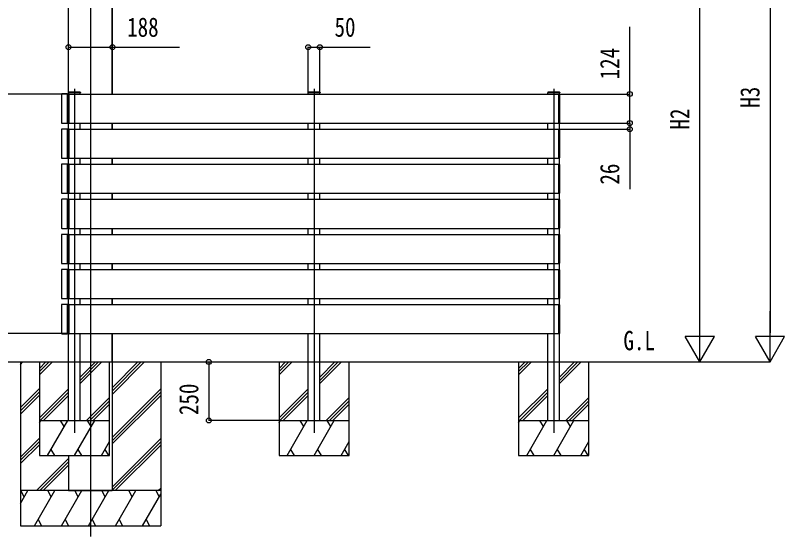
# Model space of a CAD drawing. Units: millimetres, scale not verified. Extents: x -10512 to 10512, y -7425 to 7425.
# Drawn here: x -8259 to -4969, y -4607 to -2379 of the extents above; entities that cross this region are included whole.
import ezdxf
from ezdxf.enums import TextEntityAlignment as Align

# ---------------------------------------------------------------- set-up
doc = ezdxf.new("R2010")
doc.units = ezdxf.units.MM
doc.header["$LTSCALE"] = 30
for name, color, linetype in [('0-2_USER1', 3, 'Continuous'), ('0-3_YKK_11E', 7, 'Continuous'), ('0-4_YKK_12', 2, 'Continuous'), ('0-5_YKK_A1', 4, 'Continuous'), ('0-6_YKK_D', 6, 'Continuous')]:
    doc.layers.add(name, color=color, linetype=linetype)
doc.styles.add('ＭＳ ゴシック', font='')
doc.styles.get('ＭＳ ゴシック').set_extended_font_data('MS Gothic')

msp = doc.modelspace()

# ---------------------------------------------------------------- linework, layer by layer
at = {"layer": '0-3_YKK_11E'}
for p, q in [((-8031.02, -4110.3), (-8031.03, -3860.3)), ((-7981.02, -4110.3), (-7981.02, -3860.3))]:
    msp.add_line(p, q, dxfattribs=at)
at = {"layer": '0-4_YKK_12'}
for p, q in [((-7937.03, -1634.8), (-7937.03, -4606.71)), ((-8006.03, -2692.71), (-8006.03, -4163.8)), ((-6981.03, -2692.71), (-6981.03, -4163.8)), ((-5956.04, -2692.71), (-5956.04, -4163.8))]:
    msp.add_line(p, q, dxfattribs=at)
at = {"layer": '0-5_YKK_A1'}
for p, q in [((-8031.03, -3860.3), (-8031.03, -1642.13)), ((-7844.33, -2715.3), (-7844.33, -1843.7)), ((-7843.03, -2715.3), (-7843.03, -1861.75)), ((-8061.03, -2716.3), (-8061.03, -2838.3)), ((-8036.73, -2715), (-8059.73, -2715)), ((-8035.43, -2838.3), (-8035.43, -2716.3)), ((-8031.52, -2708.8), (-8031.52, -2710.3)), ((-7980.53, -2710.3), (-8031.52, -2710.3)), ((-8031.51, -2708.8), (-8031.51, -2710.3)), ((-7980.52, -2710.3), (-8031.51, -2710.3)), ((-8031.03, -2716.09), (-8031.03, -2716.39)), ((-8031.03, -2716.39), (-8031.03, -2838.21)), ((-8031.02, -2715.3), (-8031.02, -2710.3)), ((-7982.03, -2707.3), (-8030.02, -2707.3)), ((-7982.02, -2707.3), (-8030.01, -2707.3)), ((-8028.53, -2715.3), (-5933.53, -2715.3)), ((-8028.53, -2839.3), (-8028.53, -2715.3)), ((-8028.53, -2838.3), (-8028.53, -2716.3)), ((-7981.02, -2715.3), (-7981.02, -2710.3)), ((-7980.53, -2708.8), (-7980.53, -2710.3)), ((-7980.52, -2708.8), (-7980.52, -2710.3)), ((-7006.52, -2708.8), (-7006.52, -2710.3)), ((-6955.53, -2710.3), (-7006.52, -2710.3)), ((-7006.03, -2715.3), (-7006.03, -2710.3)), ((-6957.03, -2707.3), (-7005.02, -2707.3)), ((-6956.03, -2715.3), (-6956.03, -2710.3)), ((-6955.53, -2708.8), (-6955.53, -2710.3)), ((-5981.52, -2708.8), (-5981.52, -2710.3)), ((-5930.53, -2710.3), (-5981.52, -2710.3)), ((-5981.03, -2715.3), (-5981.03, -2710.3)), ((-5932.03, -2707.3), (-5980.02, -2707.3)), ((-5933.53, -2839.3), (-5933.53, -2715.3)), ((-5933.53, -2838.3), (-5933.53, -2716.3)), ((-5931.03, -2716.09), (-5931.03, -2710.3)), ((-5931.03, -2716.09), (-5931.03, -2716.39)), ((-5931.03, -2716.39), (-5931.03, -2838.21)), ((-5930.53, -2708.8), (-5930.53, -2710.3)), ((-8059.73, -2839.6), (-8036.73, -2839.6)), ((-8031.03, -2838.21), (-8031.03, -2838.51)), ((-8031.02, -2865.3), (-8031.02, -2839.3)), ((-8030.09, -2839.51), (-8028.53, -2839.6)), ((-8028.53, -2839.6), (-8028.53, -2838.3)), ((-8028.53, -2839.3), (-5933.53, -2839.3)), ((-7981.02, -2865.3), (-7981.02, -2839.3)), ((-7844.33, -2865.3), (-7844.33, -2839.3)), ((-7843.03, -2865.3), (-7843.03, -2839.3)), ((-7006.03, -2865.3), (-7006.03, -2839.3)), ((-6956.03, -2865.3), (-6956.03, -2839.3)), ((-5981.03, -2865.3), (-5981.03, -2839.3)), ((-5933.53, -2839.6), (-5933.53, -2838.3)), ((-5931.97, -2839.51), (-5933.53, -2839.6)), ((-5931.03, -2866.09), (-5931.03, -2838.21)), ((-5931.03, -2838.21), (-5931.03, -2838.51)), ((-8061.03, -2866.3), (-8061.03, -2988.3)), ((-8036.73, -2865), (-8059.73, -2865)), ((-8035.43, -2988.3), (-8035.43, -2866.3)), ((-8031.03, -2866.09), (-8031.03, -2866.39)), ((-8031.03, -2866.39), (-8031.03, -2988.21)), ((-8028.53, -2865.3), (-5933.53, -2865.3)), ((-8028.53, -2989.3), (-8028.53, -2865.3)), ((-8028.53, -2988.3), (-8028.53, -2866.3)), ((-5933.53, -2989.3), (-5933.53, -2865.3)), ((-5933.53, -2988.3), (-5933.53, -2866.3)), ((-5931.03, -2866.09), (-5931.03, -2866.39)), ((-5931.03, -2866.39), (-5931.03, -2988.21)), ((-8059.73, -2989.6), (-8036.73, -2989.6)), ((-8031.03, -2988.21), (-8031.03, -2988.51)), ((-8031.02, -3015.3), (-8031.02, -2989.3)), ((-8030.09, -2989.51), (-8028.53, -2989.6)), ((-8028.53, -2989.6), (-8028.53, -2988.3)), ((-8028.53, -2989.3), (-5933.53, -2989.3)), ((-7981.02, -3015.3), (-7981.02, -2989.3)), ((-7844.33, -3015.3), (-7844.33, -2989.3)), ((-7843.03, -3015.3), (-7843.03, -2989.3)), ((-7006.03, -3015.3), (-7006.03, -2989.3)), ((-6956.03, -3015.3), (-6956.03, -2989.3)), ((-5981.03, -3015.3), (-5981.03, -2989.3)), ((-5933.53, -2989.6), (-5933.53, -2988.3)), ((-5931.97, -2989.51), (-5933.53, -2989.6)), ((-5931.03, -2988.21), (-5931.03, -2988.51)), ((-5931.03, -3016.09), (-5931.03, -2988.21)), ((-8061.03, -3016.3), (-8061.03, -3138.3)), ((-8036.73, -3015), (-8059.73, -3015)), ((-8035.43, -3138.3), (-8035.43, -3016.3)), ((-8031.03, -3016.09), (-8031.03, -3016.39)), ((-8031.03, -3016.39), (-8031.03, -3138.21)), ((-8028.53, -3015.3), (-5933.53, -3015.3)), ((-8028.53, -3139.3), (-8028.53, -3015.3)), ((-8028.53, -3138.3), (-8028.53, -3016.3)), ((-5933.53, -3139.3), (-5933.53, -3015.3)), ((-5933.53, -3138.3), (-5933.53, -3016.3)), ((-5931.03, -3016.09), (-5931.03, -3016.39)), ((-5931.03, -3016.39), (-5931.03, -3138.21)), ((-8059.73, -3139.6), (-8036.73, -3139.6)), ((-8031.03, -3138.21), (-8031.03, -3138.51)), ((-8031.02, -3165.3), (-8031.02, -3139.3)), ((-8030.09, -3139.51), (-8028.53, -3139.6)), ((-8028.53, -3139.6), (-8028.53, -3138.3)), ((-8028.53, -3139.3), (-5933.53, -3139.3)), ((-7981.02, -3165.3), (-7981.02, -3139.3)), ((-7844.33, -3165.3), (-7844.33, -3139.3)), ((-7843.03, -3165.3), (-7843.03, -3139.3)), ((-7006.03, -3165.3), (-7006.03, -3139.3)), ((-6956.03, -3165.3), (-6956.03, -3139.3)), ((-5981.03, -3165.3), (-5981.03, -3139.3)), ((-5933.53, -3139.6), (-5933.53, -3138.3)), ((-5931.97, -3139.51), (-5933.53, -3139.6)), ((-5931.03, -3138.21), (-5931.03, -3138.51)), ((-5931.03, -3165.3), (-5931.03, -3139.3)), ((-8061.03, -3166.3), (-8061.03, -3288.3)), ((-8036.73, -3165), (-8059.73, -3165)), ((-8035.43, -3288.3), (-8035.43, -3166.3)), ((-8031.03, -3166.09), (-8031.03, -3166.39)), ((-8031.03, -3166.39), (-8031.03, -3288.21)), ((-8028.53, -3165.3), (-5933.53, -3165.3)), ((-8028.53, -3289.3), (-8028.53, -3165.3)), ((-8028.53, -3288.3), (-8028.53, -3166.3)), ((-5933.53, -3289.3), (-5933.53, -3165.3)), ((-5933.53, -3288.3), (-5933.53, -3166.3)), ((-5931.03, -3166.09), (-5931.03, -3166.39)), ((-5931.03, -3166.39), (-5931.03, -3288.21)), ((-8059.73, -3289.6), (-8036.73, -3289.6)), ((-8031.03, -3288.21), (-8031.03, -3288.51)), ((-8031.02, -3315.3), (-8031.02, -3289.3)), ((-8030.09, -3289.51), (-8028.53, -3289.6)), ((-8028.53, -3289.6), (-8028.53, -3288.3)), ((-8028.53, -3289.3), (-5933.53, -3289.3)), ((-7981.02, -3315.3), (-7981.02, -3289.3)), ((-7844.33, -3315.3), (-7844.33, -3289.3)), ((-7843.03, -3315.3), (-7843.03, -3289.3)), ((-7006.03, -3315.3), (-7006.03, -3289.3)), ((-6956.03, -3315.3), (-6956.03, -3289.3)), ((-5981.03, -3315.3), (-5981.03, -3289.3)), ((-5933.53, -3289.6), (-5933.53, -3288.3)), ((-5931.97, -3289.51), (-5933.53, -3289.6)), ((-5931.03, -3288.21), (-5931.03, -3288.51)), ((-5931.03, -3315.3), (-5931.03, -3289.3)), ((-8061.03, -3316.3), (-8061.03, -3438.3)), ((-8036.73, -3315), (-8059.73, -3315)), ((-8035.43, -3438.3), (-8035.43, -3316.3)), ((-8031.03, -3316.09), (-8031.03, -3316.39)), ((-8031.03, -3316.39), (-8031.03, -3438.21)), ((-8028.53, -3315.3), (-5933.53, -3315.3)), ((-8028.53, -3439.3), (-8028.53, -3315.3)), ((-8028.53, -3438.3), (-8028.53, -3316.3)), ((-5933.53, -3439.3), (-5933.53, -3315.3)), ((-5933.53, -3438.3), (-5933.53, -3316.3)), ((-5931.03, -3316.09), (-5931.03, -3316.39)), ((-5931.03, -3316.39), (-5931.03, -3438.21)), ((-8059.73, -3439.6), (-8036.73, -3439.6)), ((-8031.03, -3438.21), (-8031.03, -3438.51)), ((-8031.02, -3465.3), (-8031.02, -3439.3)), ((-8030.09, -3439.51), (-8028.53, -3439.6)), ((-8028.53, -3439.6), (-8028.53, -3438.3)), ((-8028.53, -3439.3), (-5933.53, -3439.3)), ((-7981.02, -3465.3), (-7981.02, -3439.3)), ((-7844.33, -3465.3), (-7844.33, -3439.3)), ((-7843.03, -3465.3), (-7843.03, -3439.3)), ((-7006.03, -3465.3), (-7006.03, -3439.3)), ((-6956.03, -3465.3), (-6956.03, -3439.3)), ((-5981.03, -3465.3), (-5981.03, -3439.3)), ((-5933.53, -3439.6), (-5933.53, -3438.3)), ((-5931.97, -3439.51), (-5933.53, -3439.6)), ((-5931.03, -3438.21), (-5931.03, -3438.51)), ((-5931.03, -3465.3), (-5931.03, -3439.3)), ((-8061.03, -3466.3), (-8061.03, -3588.3)), ((-8036.73, -3465), (-8059.73, -3465)), ((-8035.43, -3588.3), (-8035.43, -3466.3)), ((-8031.03, -3466.09), (-8031.03, -3466.39)), ((-8031.03, -3466.39), (-8031.03, -3588.21)), ((-8028.53, -3465.3), (-5933.53, -3465.3)), ((-8028.53, -3589.3), (-8028.53, -3465.3)), ((-8028.53, -3588.3), (-8028.53, -3466.3)), ((-5933.53, -3589.3), (-5933.53, -3465.3)), ((-5933.53, -3588.3), (-5933.53, -3466.3)), ((-5931.03, -3466.09), (-5931.03, -3466.39)), ((-5931.03, -3466.39), (-5931.03, -3588.21)), ((-8061.03, -3616.3), (-8061.03, -3738.3)), ((-8059.73, -3589.6), (-8036.73, -3589.6)), ((-8036.73, -3615), (-8059.73, -3615)), ((-8035.43, -3738.3), (-8035.43, -3616.3)), ((-8031.03, -3588.21), (-8031.03, -3588.51)), ((-8031.03, -3616.09), (-8031.03, -3616.39)), ((-8031.03, -3616.39), (-8031.03, -3738.21)), ((-8031.02, -3615.3), (-8031.02, -3589.3)), ((-8030.09, -3589.51), (-8028.53, -3589.6)), ((-8028.53, -3589.6), (-8028.53, -3588.3)), ((-8028.53, -3589.3), (-5933.53, -3589.3)), ((-8028.53, -3615.3), (-5933.53, -3615.3)), ((-8028.53, -3739.3), (-8028.53, -3615.3)), ((-8028.53, -3738.3), (-8028.53, -3616.3)), ((-7981.02, -3615.3), (-7981.02, -3589.3)), ((-7844.33, -3615.3), (-7844.33, -3589.3)), ((-7843.03, -3615.3), (-7843.03, -3589.3)), ((-7006.03, -3615.3), (-7006.03, -3589.3)), ((-6956.03, -3615.3), (-6956.03, -3589.3)), ((-5981.03, -3615.3), (-5981.03, -3589.3)), ((-5933.53, -3589.6), (-5933.53, -3588.3)), ((-5931.97, -3589.51), (-5933.53, -3589.6)), ((-5933.53, -3739.3), (-5933.53, -3615.3)), ((-5933.53, -3738.3), (-5933.53, -3616.3)), ((-5931.03, -3588.21), (-5931.03, -3588.51)), ((-5931.03, -3615.3), (-5931.03, -3589.3)), ((-5931.03, -3616.09), (-5931.03, -3616.39)), ((-5931.03, -3616.39), (-5931.03, -3738.21)), ((-8059.73, -3739.6), (-8036.73, -3739.6)), ((-8031.03, -3738.21), (-8031.03, -3738.51)), ((-8031.02, -4110.3), (-8031.02, -3739.3)), ((-8030.09, -3739.51), (-8028.53, -3739.6)), ((-8028.53, -3739.6), (-8028.53, -3738.3)), ((-8028.53, -3739.3), (-5933.53, -3739.3)), ((-7981.02, -4110.3), (-7981.02, -3739.3)), ((-7844.33, -3860.3), (-7844.33, -3739.3)), ((-7843.03, -3860.3), (-7843.03, -3739.3)), ((-7006.03, -4110.3), (-7006.03, -3739.3)), ((-6956.03, -4110.3), (-6956.03, -3739.3)), ((-5981.03, -4110.3), (-5981.03, -3739.3)), ((-5933.53, -3739.6), (-5933.53, -3738.3)), ((-5931.97, -3739.51), (-5933.53, -3739.6)), ((-5931.03, -3738.21), (-5931.03, -3738.51)), ((-5931.03, -4110.3), (-5931.03, -3738.21)), ((-9321.43, -3860.3), (-5034.61, -3860.3)), ((-8236.78, -3860.3), (-8236.78, -4560.3)), ((-8236.78, -3870.63), (-8226.45, -3860.3)), ((-8156.03, -3860.3), (-8156.03, -4260.3)), ((-8156.03, -3887.65), (-8128.68, -3860.3)), ((-8156.03, -3901.79), (-8114.54, -3860.3)), ((-8156.03, -3915.93), (-8100.4, -3860.3)), ((-7981.03, -3953.07), (-7888.26, -3860.3)), ((-7981.03, -3938.92), (-7902.4, -3860.3)), ((-7981.03, -3924.78), (-7916.55, -3860.3)), ((-7981.02, -3860.3), (-6890.02, -3860.3)), ((-7856.03, -4260.3), (-7856.03, -3860.3)), ((-7844.33, -3860.3), (-7844.33, -4410.3)), ((-7843.03, -3997.38), (-7705.95, -3860.3)), ((-7843.03, -3983.24), (-7720.09, -3860.3)), ((-7843.03, -3969.1), (-7734.23, -3860.3)), ((-7636.78, -3860.3), (-7636.78, -4560.3)), ((-7131.03, -3860.3), (-7131.03, -4260.3)), ((-7131.03, -3887.65), (-7103.68, -3860.3)), ((-7131.03, -3901.79), (-7089.54, -3860.3)), ((-7131.03, -3915.93), (-7075.4, -3860.3)), ((-6956.03, -3953.07), (-6863.26, -3860.3)), ((-6956.03, -3938.92), (-6877.4, -3860.3)), ((-6956.03, -3924.78), (-6891.55, -3860.3)), ((-6831.03, -4260.3), (-6831.03, -3860.3)), ((-6106.04, -3860.3), (-6106.04, -4260.3)), ((-6106.04, -3887.65), (-6078.69, -3860.3)), ((-6106.04, -3901.79), (-6064.55, -3860.3)), ((-6106.04, -3915.93), (-6050.4, -3860.3)), ((-5931.04, -3953.07), (-5838.27, -3860.3)), ((-5931.04, -3938.92), (-5852.41, -3860.3)), ((-5931.04, -3924.78), (-5866.55, -3860.3)), ((-5806.04, -4260.3), (-5806.04, -3860.3)), ((-8236.78, -4054.48), (-8156.03, -3973.73)), ((-8156.03, -4099.78), (-8031.03, -3974.78)), ((-7843.03, -4181.23), (-7636.78, -3974.98)), ((-7131.03, -4099.78), (-7006.03, -3974.78)), ((-6106.04, -4099.78), (-5981.04, -3974.78)), ((-8236.78, -4068.62), (-8156.03, -3987.87)), ((-8236.78, -4082.76), (-8156.03, -4002.01)), ((-8152.41, -4110.3), (-8031.03, -3988.92)), ((-8138.27, -4110.3), (-8031.03, -4003.06)), ((-7954.42, -4110.3), (-7856.03, -4011.91)), ((-7843.03, -4195.37), (-7636.78, -3989.12)), ((-7843.03, -4209.51), (-7636.78, -4003.26)), ((-7127.41, -4110.3), (-7006.03, -3988.92)), ((-7113.27, -4110.3), (-7006.03, -4003.06)), ((-6929.42, -4110.3), (-6831.03, -4011.91)), ((-6102.42, -4110.3), (-5981.04, -3988.92)), ((-6088.27, -4110.3), (-5981.04, -4003.06)), ((-5904.42, -4110.3), (-5806.04, -4011.91)), ((-7940.27, -4110.3), (-7856.03, -4026.06)), ((-7926.13, -4110.3), (-7856.03, -4040.2)), ((-6915.27, -4110.3), (-6831.03, -4026.06)), ((-6901.13, -4110.3), (-6831.03, -4040.2)), ((-5890.28, -4110.3), (-5806.04, -4026.06)), ((-5876.14, -4110.3), (-5806.04, -4040.2)), ((-8156.03, -4120.11), (-8150.36, -4110.3)), ((-8156.03, -4110.3), (-7856.03, -4110.3)), ((-8121.49, -4260.3), (-8034.89, -4110.3)), ((-8049.89, -4136.28), (-8064.89, -4110.3)), ((-8006.02, -4260.3), (-7919.42, -4110.3)), ((-7934.42, -4136.28), (-7949.42, -4110.3)), ((-7131.03, -4120.11), (-7125.36, -4110.3)), ((-7131.03, -4110.3), (-6831.03, -4110.3)), ((-7096.49, -4260.3), (-7009.89, -4110.3)), ((-7024.89, -4136.28), (-7039.89, -4110.3)), ((-6981.02, -4260.3), (-6894.42, -4110.3)), ((-6909.42, -4136.28), (-6924.42, -4110.3)), ((-6106.04, -4120.11), (-6100.37, -4110.3)), ((-6106.04, -4110.3), (-5806.04, -4110.3)), ((-6071.5, -4260.3), (-5984.9, -4110.3)), ((-5999.9, -4136.28), (-6014.9, -4110.3)), ((-5956.03, -4260.3), (-5869.43, -4110.3)), ((-5884.43, -4136.28), (-5899.43, -4110.3)), ((-8236.78, -4266.61), (-8156.03, -4185.86)), ((-8236.78, -4280.75), (-8156.03, -4200)), ((-7890.55, -4260.3), (-7856.03, -4200.5)), ((-7843.03, -4393.36), (-7636.78, -4187.11)), ((-7843.03, -4407.5), (-7636.78, -4201.25)), ((-6865.55, -4260.3), (-6831.03, -4200.5)), ((-5840.56, -4260.3), (-5806.04, -4200.5)), ((-8236.78, -4294.89), (-8156.03, -4214.15)), ((-8106.5, -4234.32), (-8091.5, -4260.3)), ((-7991.02, -4234.32), (-7976.02, -4260.3)), ((-7875.55, -4234.32), (-7860.56, -4260.3)), ((-7831.68, -4410.3), (-7636.78, -4215.4)), ((-7081.5, -4234.32), (-7066.5, -4260.3)), ((-6966.02, -4234.32), (-6951.03, -4260.3)), ((-6850.55, -4234.32), (-6835.56, -4260.3)), ((-6056.5, -4234.32), (-6041.5, -4260.3)), ((-5941.03, -4234.32), (-5926.03, -4260.3)), ((-5825.56, -4234.32), (-5810.56, -4260.3)), ((-8168.34, -4410.3), (-8031.03, -4272.99)), ((-8156.03, -4260.3), (-7856.03, -4260.3)), ((-8031.03, -4260.3), (-8031.03, -4410.3)), ((-7131.03, -4260.3), (-6831.03, -4260.3)), ((-6106.04, -4260.3), (-5806.04, -4260.3)), ((-8154.19, -4410.3), (-8031.03, -4287.14)), ((-8140.05, -4410.3), (-8031.03, -4301.28)), ((-7647.84, -4410.3), (-7636.78, -4399.24)), ((-7636.78, -4410.3), (-8236.78, -4410.3)), ((-8236.78, -4464.6), (-8205.43, -4410.3)), ((-8220.43, -4436.28), (-8235.43, -4410.3)), ((-8176.56, -4560.3), (-8089.96, -4410.3)), ((-8104.96, -4436.28), (-8119.96, -4410.3)), ((-8061.09, -4560.3), (-7974.49, -4410.3)), ((-8031.03, -4410.3), (-7844.33, -4410.3)), ((-7989.49, -4436.28), (-8004.49, -4410.3)), ((-7945.62, -4560.3), (-7859.02, -4410.3)), ((-7874.02, -4436.28), (-7889.02, -4410.3)), ((-7830.15, -4560.3), (-7743.55, -4410.3)), ((-7758.55, -4436.28), (-7773.55, -4410.3)), ((-7714.68, -4560.3), (-7636.78, -4425.37)), ((-7658.08, -4410.3), (-7643.08, -4436.28)), ((-8161.56, -4534.32), (-8146.56, -4560.3)), ((-8046.09, -4534.32), (-8031.09, -4560.3)), ((-7930.62, -4534.32), (-7915.62, -4560.3)), ((-7815.15, -4534.32), (-7800.15, -4560.3)), ((-7699.68, -4534.32), (-7684.68, -4560.3)), ((-8236.78, -4560.3), (-7636.78, -4560.3))]:
    msp.add_line(p, q, dxfattribs=at)
for points in [[(-8028.53, -2716.3), (-8028.53, -2715), (-8030.09, -2715.1)], [(-5933.53, -2716.3), (-5933.53, -2715), (-5931.97, -2715.1)], [(-8028.53, -2866.3), (-8028.53, -2865), (-8030.09, -2865.1)], [(-5933.53, -2866.3), (-5933.53, -2865), (-5931.97, -2865.1)], [(-8028.53, -3016.3), (-8028.53, -3015), (-8030.09, -3015.1)], [(-5933.53, -3016.3), (-5933.53, -3015), (-5931.97, -3015.1)], [(-8028.53, -3166.3), (-8028.53, -3165), (-8030.09, -3165.1)], [(-5933.53, -3166.3), (-5933.53, -3165), (-5931.97, -3165.1)], [(-8028.53, -3316.3), (-8028.53, -3315), (-8030.09, -3315.1)], [(-5933.53, -3316.3), (-5933.53, -3315), (-5931.97, -3315.1)], [(-8028.53, -3466.3), (-8028.53, -3465), (-8030.09, -3465.1)], [(-5933.53, -3466.3), (-5933.53, -3465), (-5931.97, -3465.1)], [(-8028.53, -3616.3), (-8028.53, -3615), (-8030.09, -3615.1)], [(-5933.53, -3616.3), (-5933.53, -3615), (-5931.97, -3615.1)]]:
    msp.add_lwpolyline(points, dxfattribs=at)
for centre, radius, start, end in [((-8059.73, -2716.3), 1.3, 90, 180), ((-8036.73, -2716.3), 1.3, 0.77968, 90), ((-8036.73, -2716.3), 1.3, 360, 0.77968), ((-8030.02, -2708.8), 1.5, 90, 180), ((-8030.01, -2708.8), 1.5, 90, 180), ((-8030.03, -2716.09), 1, 93.5, 180), ((-7982.03, -2708.8), 1.5, 0, 90), ((-7982.02, -2708.8), 1.5, 0, 90), ((-7005.02, -2708.8), 1.5, 90, 180), ((-6957.03, -2708.8), 1.5, 0, 90), ((-5980.02, -2708.8), 1.5, 90, 180), ((-5932.03, -2708.8), 1.5, 0, 90), ((-5932.03, -2716.09), 1, 0.00001, 86.50001), ((-8059.73, -2838.3), 1.3, 180, 270), ((-8036.73, -2838.3), 1.3, 270, 360), ((-8030.03, -2838.51), 1, 180, 266.5), ((-5932.03, -2838.51), 1, 273.50001, 0.00001), ((-8059.73, -2866.3), 1.3, 90, 180), ((-8036.73, -2866.3), 1.3, 0.77968, 90), ((-8036.73, -2866.3), 1.3, 360, 0.77968), ((-8030.03, -2866.09), 1, 93.5, 180), ((-5932.03, -2866.09), 1, 0, 86.5), ((-8059.73, -2988.3), 1.3, 180, 270), ((-8036.73, -2988.3), 1.3, 270, 360), ((-8030.03, -2988.51), 1, 180, 266.5), ((-5932.03, -2988.51), 1, 273.5, 0), ((-8059.73, -3016.3), 1.3, 90, 180), ((-8036.73, -3016.3), 1.3, 360, 90), ((-8030.03, -3016.09), 1, 93.5, 180), ((-5932.03, -3016.09), 1, 0, 86.5), ((-8059.73, -3138.3), 1.3, 180, 270), ((-8036.73, -3138.3), 1.3, 270, 360), ((-8030.03, -3138.51), 1, 180, 266.5), ((-5932.03, -3138.51), 1, 273.5, 0), ((-8059.73, -3166.3), 1.3, 90, 180), ((-8036.73, -3166.3), 1.3, 360, 90), ((-8030.03, -3166.09), 1, 93.5, 180), ((-5932.03, -3166.09), 1, 0, 86.5), ((-8059.73, -3288.3), 1.3, 180, 270), ((-8036.73, -3288.3), 1.3, 270, 360), ((-8030.03, -3288.51), 1, 180, 266.5), ((-5932.03, -3288.51), 1, 273.5, 0), ((-8059.73, -3316.3), 1.3, 90, 180), ((-8036.73, -3316.3), 1.3, 360, 90), ((-8030.03, -3316.09), 1, 93.5, 180), ((-5932.03, -3316.09), 1, 0, 86.5), ((-8059.73, -3438.3), 1.3, 180, 270), ((-8036.73, -3438.3), 1.3, 270, 360), ((-8030.03, -3438.51), 1, 180, 266.5), ((-5932.03, -3438.51), 1, 273.5, 0), ((-8059.73, -3466.3), 1.3, 90, 180), ((-8036.73, -3466.3), 1.3, 360, 90), ((-8030.03, -3466.09), 1, 93.5, 180), ((-5932.03, -3466.09), 1, 0, 86.5), ((-8059.73, -3588.3), 1.3, 180, 270), ((-8059.73, -3616.3), 1.3, 90, 180), ((-8036.73, -3588.3), 1.3, 270, 360), ((-8036.73, -3616.3), 1.3, 360, 90), ((-8030.03, -3588.51), 1, 180, 266.5), ((-8030.03, -3616.09), 1, 93.5, 180), ((-5932.03, -3588.51), 1, 273.5, 0), ((-5932.03, -3616.09), 1, 0, 86.5), ((-8059.73, -3738.3), 1.3, 180, 270), ((-8036.73, -3738.3), 1.3, 270, 360), ((-8030.03, -3738.51), 1, 180, 266.5), ((-5932.03, -3738.51), 1, 273.5, 0)]:
    msp.add_arc(centre, radius, start, end, dxfattribs=at)
at = {"layer": '0-6_YKK_D'}
for p, q in [((-5031.03, -1680.66), (-5031.03, -3735.3)), ((-5331.03, -3735.3), (-5331.03, -1867.05)), ((-7006.03, -2709.3), (-7006.03, -2514.3)), ((-6956.03, -2709.3), (-6956.03, -2514.3)), ((-8029.53, -2715.3), (-8537.78, -2715.3)), ((-5932.53, -2715.3), (-5630.03, -2715.3)), ((-5631.03, -2839.3), (-5631.03, -2796.8)), ((-5932.53, -2839.3), (-5630.03, -2839.3)), ((-5932.53, -2839.3), (-5630.03, -2839.3)), ((-5631.03, -2839.3), (-5631.03, -2865.3)), ((-5932.53, -2865.3), (-5630.03, -2865.3)), ((-5631.03, -2865.3), (-5631.03, -3122.3)), ((-5331.03, -3860.3), (-5331.03, -3643.79)), ((-5031.03, -3860.3), (-5031.03, -3643.79)), ((-8029.53, -3739.3), (-8537.78, -3739.3)), ((-8029.53, -3739.3), (-8537.78, -3739.3)), ((-5331.03, -3860.3), (-5393.53, -3752.05)), ((-5268.53, -3752.05), (-5393.53, -3752.05)), ((-5331.03, -3860.3), (-5268.53, -3752.05)), ((-5031.03, -3860.3), (-5093.53, -3752.05)), ((-4968.53, -3752.05), (-5093.53, -3752.05)), ((-5031.03, -3860.3), (-4968.53, -3752.05)), ((-7431.03, -3860.3), (-7431.03, -4110.3)), ((-5033.61, -3860.3), (-5030.03, -3860.3)), ((-7132.03, -4110.3), (-7432.03, -4110.3))]:
    msp.add_line(p, q, dxfattribs=at)
for points in [[(-5631.03, -2839.3), (-5631.03, -2715.3), (-5631.03, -2428.8)], [(-8031.03, -2515.3), (-7843.03, -2515.3), (-7556.53, -2515.3)], [(-7006.03, -2515.3), (-6956.03, -2515.3), (-6741.53, -2515.3)]]:
    msp.add_lwpolyline(points, dxfattribs=at)
for centre in [(-8031.03, -2515.3), (-7843.03, -2515.3), (-7006.03, -2515.3), (-6956.03, -2515.3), (-5631.03, -2715.3), (-5631.03, -2839.3), (-5631.03, -2839.3), (-5631.03, -2865.3), (-7431.03, -3860.3), (-7431.03, -4110.3)]:
    msp.add_circle(centre, 10.62, dxfattribs=at)

# ---------------------------------------------------------------- texts
at = {"layer": '0-2_USER1', "style": 'ＭＳ ゴシック', "width": 0.8}
msp.add_text('G.L', height=82.48, dxfattribs=at).set_placement((-5657.84, -3834.99), align=Align.BOTTOM_LEFT)
at = {"layer": '0-6_YKK_D', "style": 'ＭＳ ゴシック', "width": 0.8}
for s, p in [('188', (-7780.53, -2495.3)), ('50', (-6893.53, -2495.3))]:
    msp.add_text(s, height=82.48, dxfattribs=at).set_placement(p, align=Align.BOTTOM_LEFT)
for s, p in [('124', (-5651.03, -2652.8)), ('H3', (-5051.03, -2773.98)), ('H2', (-5351.03, -2867.17)), ('26', (-5651.03, -3102.3)), ('250', (-7451.03, -4087.3))]:
    msp.add_text(s, height=82.48, rotation=90, dxfattribs=at).set_placement(p, align=Align.BOTTOM_LEFT)

doc.saveas('drawing.dxf')
